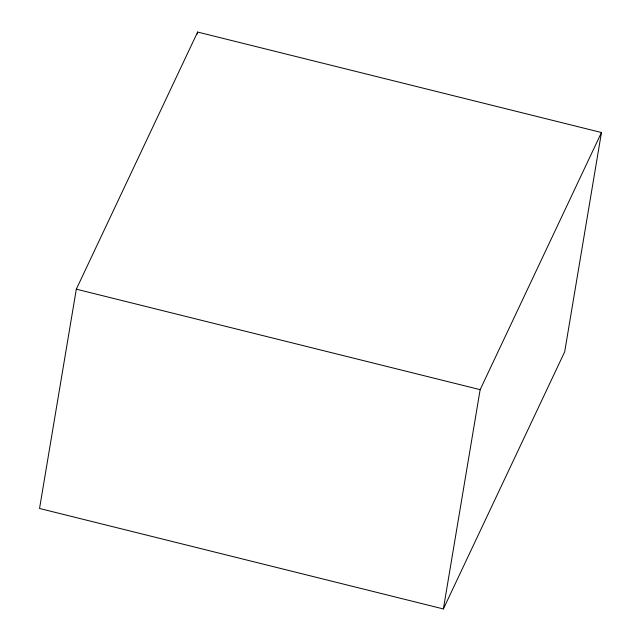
<?xml version="1.0" encoding="UTF-8"?>
<svg xmlns="http://www.w3.org/2000/svg" width="641" height="641" viewBox="0 0 641 641"><rect width="100%" height="100%" fill="white"/><g stroke="black" fill="none" stroke-linecap="round" stroke-linejoin="round"><path stroke-width="0.96" d="M76.319 289.171L39.534 508.473L443.372 608.95L564.681 351.829L601.466 132.527L197.628 32.05L76.319 289.171L480.149 389.656L601.466 132.527M197.3 34.013L197.628 32.05M443.372 608.95L480.149 389.656"/></g></svg>
